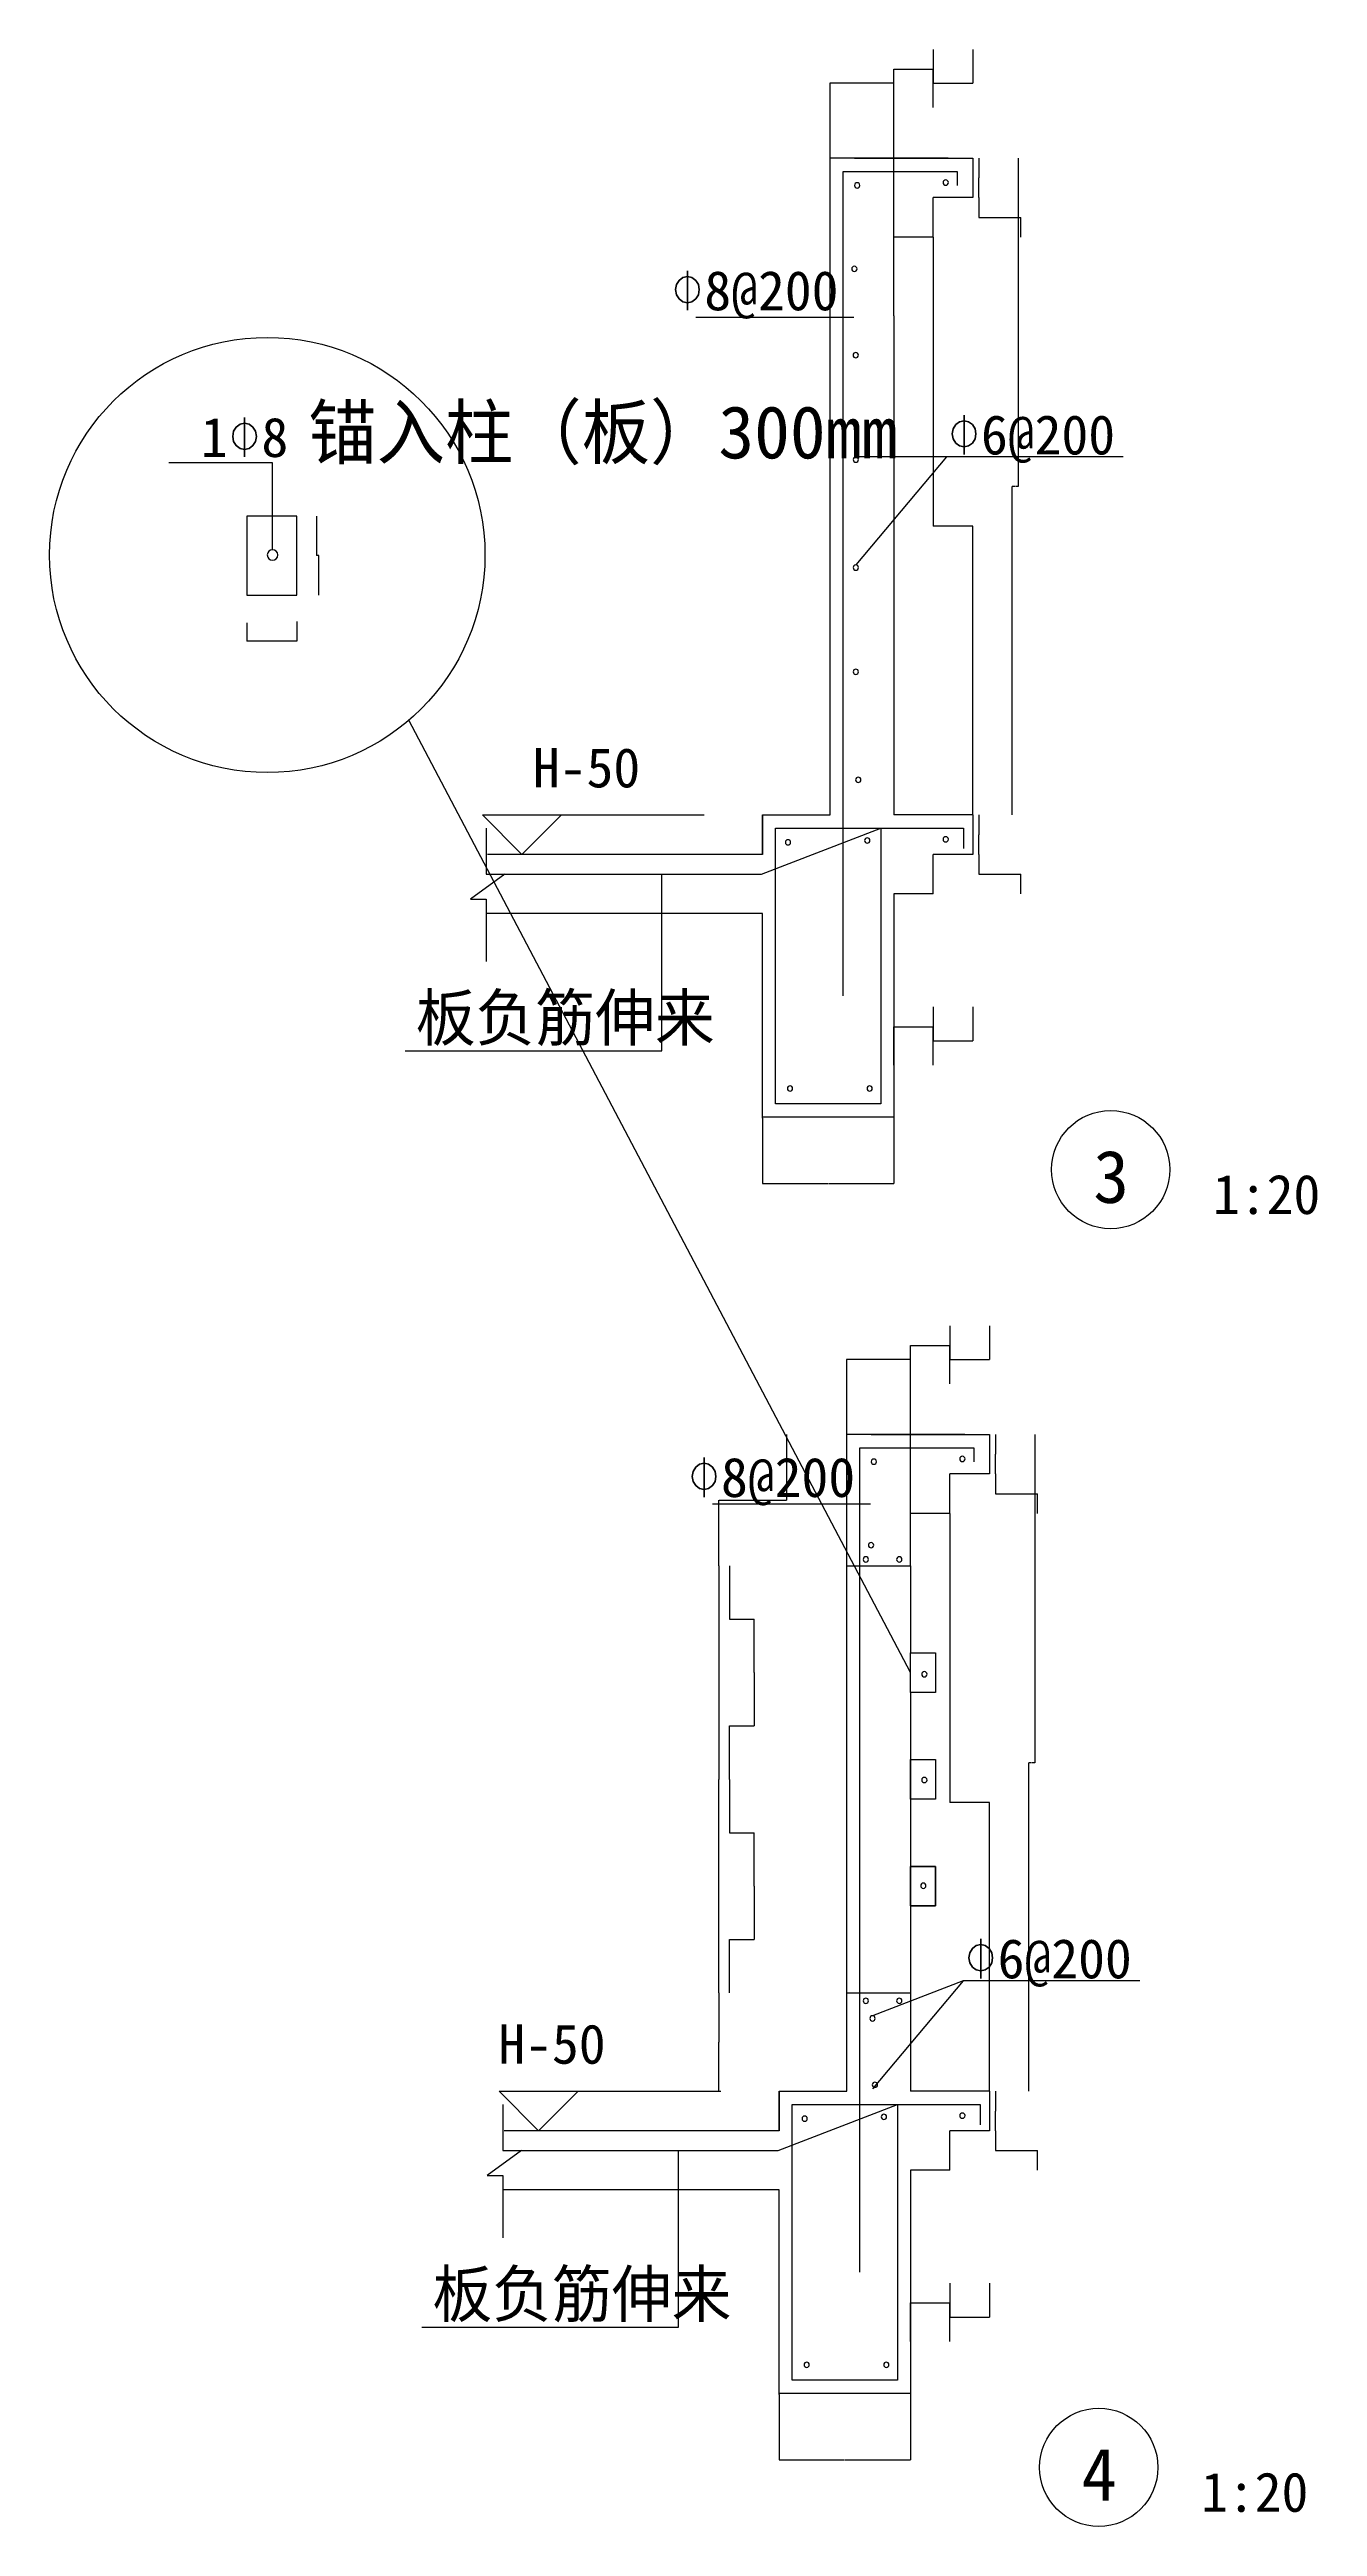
# Model space of a CAD drawing. Header units: metres. Extents: x 286036 to 295683, y 66648 to 85506.
import ezdxf

# ---------------------------------------------------------------- set-up
doc = ezdxf.new("R2010")
doc.units = ezdxf.units.M
for name, color, linetype in [('101', 253, 'Continuous'), ('6', 1, 'Continuous'), ('PUB_DIM', 3, 'Continuous'), ('TXT', 2, 'Continuous'), ('WALL', 7, 'Continuous')]:
    doc.layers.add(name, color=color, linetype=linetype)
doc.dimstyles.get("Standard").update_dxf_attribs({"dimtxt": 2.5, "dimasz": 2.5, "dimexe": 1.25, "dimexo": 0.625, "dimtad": 1, "dimcen": 2.5, "dimazin": 3, "dimtfac": 1, "dimtmove": 0, "dimatfit": 3})

# ---------------------------------------------------------------- blocks, each defined once
blk = doc.blocks.new('*D1')
for p, q in [((291643.88, 74961.16), (291643.88, 74461.16)), ((291129.68, 73961.16), (291129.68, 74461.16)), ((291129.93, 74461.16), (291385.28, 74461.16)), ((291388.28, 74461.16), (291643.63, 74461.16))]:
    blk.add_line(p, q)
at = {"layer": 'Defpoints'}
for p in [(291643.88, 74961.16), (291129.68, 74461.16), (291129.68, 73961.16)]:
    blk.add_point(p, dxfattribs=at)
at = {"layer": 'WALL', "insert": (291386.78, 74461.16), "char_height": 1, "attachment_point": 5}
blk.add_mtext('250', dxfattribs=at)
blk = doc.blocks.new('*D2')
for p, q in [((291129.68, 70711.16), (291129.68, 70336.16)), ((291129.43, 70336.16), (291129.18, 70336.16)), ((291129.68, 69961.16), (291129.68, 70336.16)), ((291129.68, 70336.16), (291129.68, 70336.16)), ((291129.93, 70336.16), (291130.18, 70336.16))]:
    blk.add_line(p, q)
at = {"layer": 'Defpoints'}
for p in [(291129.68, 70711.16), (291129.68, 70336.16), (291129.68, 69961.16)]:
    blk.add_point(p, dxfattribs=at)
at = {"layer": 'WALL', "insert": (291129.68, 70337.285), "char_height": 1, "attachment_point": 5}
blk.add_mtext('160', dxfattribs=at)
blk = doc.blocks.new('*D3')
for p, q in [((291129.68, 73961.16), (291129.68, 72336.16)), ((291129.43, 72336.16), (291129.18, 72336.16)), ((291129.68, 70711.16), (291129.68, 72336.16)), ((291129.68, 72336.16), (291129.68, 72336.16)), ((291129.93, 72336.16), (291130.18, 72336.16))]:
    blk.add_line(p, q)
at = {"layer": 'Defpoints'}
for p in [(291129.68, 73961.16), (291129.68, 72336.16), (291129.68, 70711.16)]:
    blk.add_point(p, dxfattribs=at)
at = {"layer": 'WALL', "insert": (291129.68, 72337.285), "char_height": 1, "attachment_point": 5}
blk.add_mtext('640', dxfattribs=at)
blk = doc.blocks.new('*D4')
for p, q in [((292887.28, 74361.16), (292887.28, 72161.16)), ((293035.78, 72161.16), (292887.03, 72161.16)), ((293187.53, 72161.16), (293038.78, 72161.16)), ((293187.28, 69961.16), (293187.28, 72161.16))]:
    blk.add_line(p, q)
at = {"layer": 'Defpoints'}
for p in [(292887.28, 74361.16), (293187.28, 72161.16), (293187.28, 69961.16)]:
    blk.add_point(p, dxfattribs=at)
at = {"layer": 'WALL', "insert": (293037.28, 72161.16), "char_height": 1, "attachment_point": 5}
blk.add_mtext('930', dxfattribs=at)
blk = doc.blocks.new('*D5')
for p, q in [((293533.66, 74961.16), (293533.66, 72461.16)), ((293508.47, 72461.16), (293487.03, 72461.16)), ((293487.28, 69961.16), (293487.28, 72461.16)), ((293533.91, 72461.16), (293512.47, 72461.16))]:
    blk.add_line(p, q)
at = {"layer": 'Defpoints'}
for p in [(293533.66, 74961.16), (293533.66, 72461.16), (293487.28, 69961.16)]:
    blk.add_point(p, dxfattribs=at)
at = {"layer": 'WALL', "insert": (293510.47, 72461.16), "char_height": 1, "attachment_point": 5}
blk.add_mtext('1050', dxfattribs=at)
blk = doc.blocks.new('*D6')
for p, q in [((293233.41, 69811.16), (293233.16, 69811.16)), ((293233.66, 69961.16), (293233.66, 69811.16)), ((293233.66, 69661.16), (293233.66, 69811.16)), ((293233.66, 69811.16), (293233.66, 69811.16)), ((293233.91, 69811.16), (293234.16, 69811.16))]:
    blk.add_line(p, q)
at = {"layer": 'Defpoints'}
for p in [(293233.66, 69961.16), (293233.66, 69811.16), (293233.66, 69661.16)]:
    blk.add_point(p, dxfattribs=at)
at = {"layer": '6', "insert": (293233.66, 69812.285), "char_height": 1, "attachment_point": 5}
blk.add_mtext('60', dxfattribs=at)
blk = doc.blocks.new('*D7')
for p, q in [((293233.66, 69661.16), (293233.66, 69511.16)), ((293233.91, 69511.16), (293392.495, 69511.16)), ((293394.495, 69511.16), (293553.08, 69511.16)), ((293553.33, 69361.16), (293553.33, 69511.16))]:
    blk.add_line(p, q)
at = {"layer": 'Defpoints'}
for p in [(293233.66, 69661.16), (293233.66, 69511.16), (293553.33, 69361.16)]:
    blk.add_point(p, dxfattribs=at)
at = {"layer": '6', "insert": (293393.495, 69511.16), "char_height": 1, "attachment_point": 5}
blk.add_mtext('60', dxfattribs=at)
blk = doc.blocks.new('*D8')
for p, q in [((291587.28, 67653.48), (291587.28, 67154.98)), ((292587.28, 67661.16), (292587.28, 67154.98)), ((291587.53, 67154.98), (292085.78, 67154.98)), ((292088.78, 67154.98), (292587.03, 67154.98))]:
    blk.add_line(p, q)
at = {"layer": 'Defpoints'}
for p in [(291587.28, 67653.48), (292587.28, 67661.16), (291587.28, 67154.98)]:
    blk.add_point(p, dxfattribs=at)
at = {"layer": '6', "insert": (292087.28, 67154.98), "char_height": 1, "attachment_point": 5}
blk.add_mtext('200', dxfattribs=at)
blk = doc.blocks.new('*D9')
for p, q in [((292887.28, 68499.63), (292887.28, 68242.65)), ((293187.28, 68499.63), (293187.28, 68242.65)), ((292887.53, 68242.65), (293036.28, 68242.65)), ((293038.28, 68242.65), (293187.03, 68242.65))]:
    blk.add_line(p, q)
at = {"layer": 'Defpoints'}
for p in [(292887.28, 68499.63), (293187.28, 68499.63), (292887.28, 68242.65)]:
    blk.add_point(p, dxfattribs=at)
at = {"layer": '6', "insert": (293037.28, 68242.65), "char_height": 1, "attachment_point": 5}
blk.add_mtext('60', dxfattribs=at)
blk = doc.blocks.new('*D10')
for p, q in [((292587.28, 68057.65), (292587.28, 68349.55)), ((292587.53, 68349.55), (292736.28, 68349.55)), ((292738.28, 68349.55), (292887.03, 68349.55)), ((292887.28, 68057.65), (292887.28, 68349.55))]:
    blk.add_line(p, q)
at = {"layer": 'Defpoints'}
for p in [(292587.28, 68349.55), (292587.28, 68057.65), (292887.28, 68057.65)]:
    blk.add_point(p, dxfattribs=at)
at = {"layer": '6', "insert": (292737.28, 68349.55), "char_height": 1, "attachment_point": 5}
blk.add_mtext('60', dxfattribs=at)
blk = doc.blocks.new('*D11')
for p, q in [((293233.66, 74961.16), (293233.66, 74811.16)), ((293233.41, 74811.16), (293233.16, 74811.16)), ((293233.66, 74661.16), (293233.66, 74811.16)), ((293233.66, 74811.16), (293233.66, 74811.16)), ((293233.91, 74811.16), (293234.16, 74811.16))]:
    blk.add_line(p, q)
at = {"layer": 'Defpoints'}
for p in [(293233.66, 74961.16), (293233.66, 74811.16), (293233.66, 74661.16)]:
    blk.add_point(p, dxfattribs=at)
at = {"layer": '6', "insert": (293233.66, 74812.285), "char_height": 1, "attachment_point": 5}
blk.add_mtext('60', dxfattribs=at)
blk = doc.blocks.new('*D12')
for p, q in [((293233.66, 74661.16), (293233.66, 74511.16)), ((293233.91, 74511.16), (293392.495, 74511.16)), ((293394.495, 74511.16), (293553.08, 74511.16)), ((293553.33, 74361.16), (293553.33, 74511.16))]:
    blk.add_line(p, q)
at = {"layer": 'Defpoints'}
for p in [(293233.66, 74661.16), (293233.66, 74511.16), (293553.33, 74361.16)]:
    blk.add_point(p, dxfattribs=at)
at = {"layer": '6', "insert": (293393.495, 74511.16), "char_height": 1, "attachment_point": 5}
blk.add_mtext('60', dxfattribs=at)
blk = doc.blocks.new('*D13')
for p, q in [((292343.38, 75531.75), (292101.23, 75531.75)), ((292101.48, 74361.16), (292101.48, 75531.75)), ((292587.53, 75531.75), (292345.38, 75531.75)), ((292587.28, 74361.16), (292587.28, 75531.75))]:
    blk.add_line(p, q)
at = {"layer": 'Defpoints'}
for p in [(292587.28, 75531.75), (292101.48, 74361.16), (292587.28, 74361.16)]:
    blk.add_point(p, dxfattribs=at)
at = {"layer": 'WALL', "insert": (292344.38, 75531.75), "char_height": 1, "attachment_point": 5}
blk.add_mtext('80', dxfattribs=at)
blk = doc.blocks.new('*D14')
for p, q in [((292587.28, 75346.74), (292587.28, 75638.64)), ((292587.53, 75638.64), (292736.28, 75638.64)), ((292738.28, 75638.64), (292887.03, 75638.64)), ((292887.28, 75346.74), (292887.28, 75638.64))]:
    blk.add_line(p, q)
at = {"layer": 'Defpoints'}
for p in [(292587.28, 75638.64), (292587.28, 75346.74), (292887.28, 75346.74)]:
    blk.add_point(p, dxfattribs=at)
at = {"layer": '6', "insert": (292737.28, 75638.64), "char_height": 1, "attachment_point": 5}
blk.add_mtext('60', dxfattribs=at)
blk = doc.blocks.new('*D15')
for p, q in [((292887.28, 75788.73), (292887.28, 75531.75)), ((293187.28, 75788.73), (293187.28, 75531.75)), ((292887.53, 75531.75), (293036.28, 75531.75)), ((293038.28, 75531.75), (293187.03, 75531.75))]:
    blk.add_line(p, q)
at = {"layer": 'Defpoints'}
for p in [(292887.28, 75788.73), (293187.28, 75788.73), (292887.28, 75531.75)]:
    blk.add_point(p, dxfattribs=at)
at = {"layer": '6', "insert": (293037.28, 75531.75), "char_height": 1, "attachment_point": 5}
blk.add_mtext('60', dxfattribs=at)
blk = doc.blocks.new('*D16')
for p, q in [((291398.68, 73148.66), (291398.68, 72742.41)), ((291209.54, 72336.16), (291209.54, 72742.41)), ((291209.79, 72742.41), (291302.61, 72742.41)), ((291305.61, 72742.41), (291398.43, 72742.41))]:
    blk.add_line(p, q)
at = {"layer": 'Defpoints'}
for p in [(291398.68, 73148.66), (291209.54, 72742.41), (291209.54, 72336.16)]:
    blk.add_point(p, dxfattribs=at)
at = {"layer": 'WALL', "insert": (291304.11, 72742.41), "char_height": 1, "attachment_point": 5}
blk.add_mtext('160', dxfattribs=at)
blk = doc.blocks.new('*D17')
for p, q in [((291209.54, 72336.16), (291209.54, 71929.91)), ((291209.79, 71929.91), (291302.61, 71929.91)), ((291305.61, 71929.91), (291398.43, 71929.91)), ((291398.68, 71523.66), (291398.68, 71929.91))]:
    blk.add_line(p, q)
at = {"layer": 'Defpoints'}
for p in [(291209.54, 72336.16), (291209.54, 71929.91), (291398.68, 71523.66)]:
    blk.add_point(p, dxfattribs=at)
at = {"layer": 'WALL', "insert": (291304.11, 71929.91), "char_height": 1, "attachment_point": 5}
blk.add_mtext('160', dxfattribs=at)
blk = doc.blocks.new('*D18')
for p, q in [((291398.68, 71523.66), (291398.68, 71117.41)), ((291209.54, 70711.16), (291209.54, 71117.41)), ((291209.79, 71117.41), (291302.61, 71117.41)), ((291305.61, 71117.41), (291398.43, 71117.41))]:
    blk.add_line(p, q)
at = {"layer": 'Defpoints'}
for p in [(291398.68, 71523.66), (291209.54, 71117.41), (291209.54, 70711.16)]:
    blk.add_point(p, dxfattribs=at)
at = {"layer": 'WALL', "insert": (291304.11, 71117.41), "char_height": 1, "attachment_point": 5}
blk.add_mtext('160', dxfattribs=at)
blk = doc.blocks.new('*D19')
for p, q in [((291209.54, 73961.16), (291209.54, 73554.91)), ((291209.79, 73554.91), (291302.61, 73554.91)), ((291305.61, 73554.91), (291398.43, 73554.91)), ((291398.68, 73148.66), (291398.68, 73554.91))]:
    blk.add_line(p, q)
at = {"layer": 'Defpoints'}
for p in [(291209.54, 73961.16), (291209.54, 73554.91), (291398.68, 73148.66)]:
    blk.add_point(p, dxfattribs=at)
at = {"layer": 'WALL', "insert": (291304.11, 73554.91), "char_height": 1, "attachment_point": 5}
blk.add_mtext('160', dxfattribs=at)
blk = doc.blocks.new('*D20')
for p, q in [((288067.96, 81952.83), (288067.96, 81652.83)), ((288075.45, 81652.83), (288067.71, 81652.83)), ((288085.19, 81652.83), (288077.45, 81652.83)), ((288084.94, 81352.83), (288084.94, 81652.83))]:
    blk.add_line(p, q)
at = {"layer": 'Defpoints'}
for p in [(288067.96, 81952.83), (288084.94, 81652.83), (288084.94, 81352.83)]:
    blk.add_point(p, dxfattribs=at)
at = {"layer": 'WALL', "insert": (288076.45, 81652.83), "char_height": 1, "attachment_point": 5}
blk.add_mtext('80', dxfattribs=at)
blk = doc.blocks.new('*D21')
for p, q in [((287538.32, 81142.25), (287538.32, 81002.33)), ((287916.61, 81150.73), (287916.61, 81002.33)), ((287726.465, 81002.33), (287538.07, 81002.33)), ((287916.86, 81002.33), (287728.465, 81002.33))]:
    blk.add_line(p, q)
at = {"layer": 'Defpoints'}
for p in [(287538.32, 81142.25), (287916.61, 81150.73), (287916.61, 81002.33)]:
    blk.add_point(p, dxfattribs=at)
at = {"layer": 'WALL', "insert": (287727.465, 81002.33), "char_height": 1, "attachment_point": 5}
blk.add_mtext('40', dxfattribs=at)
blk = doc.blocks.new('*D22')
for p, q in [((293406.82, 84678.22), (293406.82, 82178.22)), ((293381.63, 82178.22), (293360.19, 82178.22)), ((293360.44, 79678.22), (293360.44, 82178.22)), ((293407.07, 82178.22), (293385.63, 82178.22))]:
    blk.add_line(p, q)
at = {"layer": 'Defpoints'}
for p in [(293406.82, 84678.22), (293406.82, 82178.22), (293360.44, 79678.22)]:
    blk.add_point(p, dxfattribs=at)
at = {"layer": 'WALL', "insert": (293383.63, 82178.22), "char_height": 1, "attachment_point": 5}
blk.add_mtext('1050', dxfattribs=at)
blk = doc.blocks.new('*D23')
for p, q in [((292760.44, 84078.22), (292760.44, 81878.22)), ((292908.94, 81878.22), (292760.19, 81878.22)), ((293060.69, 81878.22), (292911.94, 81878.22)), ((293060.44, 79678.22), (293060.44, 81878.22))]:
    blk.add_line(p, q)
at = {"layer": 'Defpoints'}
for p in [(292760.44, 84078.22), (293060.44, 81878.22), (293060.44, 79678.22)]:
    blk.add_point(p, dxfattribs=at)
at = {"layer": 'WALL', "insert": (292910.44, 81878.22), "char_height": 1, "attachment_point": 5}
blk.add_mtext('930', dxfattribs=at)
blk = doc.blocks.new('*D24')
for p, q in [((293106.82, 79678.22), (293106.82, 79528.22)), ((293106.57, 79528.22), (293106.32, 79528.22)), ((293106.82, 79378.22), (293106.82, 79528.22)), ((293106.82, 79528.22), (293106.82, 79528.22)), ((293107.07, 79528.22), (293107.32, 79528.22))]:
    blk.add_line(p, q)
at = {"layer": 'Defpoints'}
for p in [(293106.82, 79678.22), (293106.82, 79528.22), (293106.82, 79378.22)]:
    blk.add_point(p, dxfattribs=at)
at = {"layer": '6', "insert": (293106.82, 79529.345), "char_height": 1, "attachment_point": 5}
blk.add_mtext('60', dxfattribs=at)
blk = doc.blocks.new('*D25')
for p, q in [((293106.82, 79378.22), (293106.82, 79228.22)), ((293107.07, 79228.22), (293265.66, 79228.22)), ((293267.66, 79228.22), (293426.25, 79228.22)), ((293426.5, 79078.22), (293426.5, 79228.22))]:
    blk.add_line(p, q)
at = {"layer": 'Defpoints'}
for p in [(293106.82, 79378.22), (293106.82, 79228.22), (293426.5, 79078.22)]:
    blk.add_point(p, dxfattribs=at)
at = {"layer": '6', "insert": (293266.66, 79228.22), "char_height": 1, "attachment_point": 5}
blk.add_mtext('60', dxfattribs=at)
blk = doc.blocks.new('*D26')
for p, q in [((291460.44, 77370.54), (291460.44, 76872.04)), ((292460.44, 77378.22), (292460.44, 76872.04)), ((291460.69, 76872.04), (291958.94, 76872.04)), ((291961.94, 76872.04), (292460.19, 76872.04))]:
    blk.add_line(p, q)
at = {"layer": 'Defpoints'}
for p in [(291460.44, 77370.54), (292460.44, 77378.22), (291460.44, 76872.04)]:
    blk.add_point(p, dxfattribs=at)
at = {"layer": '6', "insert": (291960.44, 76872.04), "char_height": 1, "attachment_point": 5}
blk.add_mtext('200', dxfattribs=at)
blk = doc.blocks.new('*D27')
for p, q in [((292460.44, 77774.71), (292460.44, 78066.6)), ((292460.69, 78066.6), (292609.44, 78066.6)), ((292611.44, 78066.6), (292760.19, 78066.6)), ((292760.44, 77774.71), (292760.44, 78066.6))]:
    blk.add_line(p, q)
at = {"layer": 'Defpoints'}
for p in [(292460.44, 78066.6), (292460.44, 77774.71), (292760.44, 77774.71)]:
    blk.add_point(p, dxfattribs=at)
at = {"layer": '6', "insert": (292610.44, 78066.6), "char_height": 1, "attachment_point": 5}
blk.add_mtext('60', dxfattribs=at)
blk = doc.blocks.new('*D28')
for p, q in [((292760.44, 78216.69), (292760.44, 77959.71)), ((293060.44, 78216.69), (293060.44, 77959.71)), ((292760.69, 77959.71), (292909.44, 77959.71)), ((292911.44, 77959.71), (293060.19, 77959.71))]:
    blk.add_line(p, q)
at = {"layer": 'Defpoints'}
for p in [(292760.44, 78216.69), (293060.44, 78216.69), (292760.44, 77959.71)]:
    blk.add_point(p, dxfattribs=at)
at = {"layer": '6', "insert": (292910.44, 77959.71), "char_height": 1, "attachment_point": 5}
blk.add_mtext('60', dxfattribs=at)
blk = doc.blocks.new('*D29')
for p, q in [((293106.82, 84678.22), (293106.82, 84528.22)), ((293106.57, 84528.22), (293106.32, 84528.22)), ((293106.82, 84378.22), (293106.82, 84528.22)), ((293106.82, 84528.22), (293106.82, 84528.22)), ((293107.07, 84528.22), (293107.32, 84528.22))]:
    blk.add_line(p, q)
at = {"layer": 'Defpoints'}
for p in [(293106.82, 84678.22), (293106.82, 84528.22), (293106.82, 84378.22)]:
    blk.add_point(p, dxfattribs=at)
at = {"layer": '6', "insert": (293106.82, 84529.345), "char_height": 1, "attachment_point": 5}
blk.add_mtext('60', dxfattribs=at)
blk = doc.blocks.new('*D30')
for p, q in [((293106.82, 84378.22), (293106.82, 84228.22)), ((293107.07, 84228.22), (293265.66, 84228.22)), ((293267.66, 84228.22), (293426.25, 84228.22)), ((293426.5, 84078.22), (293426.5, 84228.22))]:
    blk.add_line(p, q)
at = {"layer": 'Defpoints'}
for p in [(293106.82, 84378.22), (293106.82, 84228.22), (293426.5, 84078.22)]:
    blk.add_point(p, dxfattribs=at)
at = {"layer": '6', "insert": (293266.66, 84228.22), "char_height": 1, "attachment_point": 5}
blk.add_mtext('60', dxfattribs=at)
blk = doc.blocks.new('*D31')
for p, q in [((292216.54, 85248.8), (291974.39, 85248.8)), ((291974.64, 84078.22), (291974.64, 85248.8)), ((292460.69, 85248.8), (292218.54, 85248.8)), ((292460.44, 84078.22), (292460.44, 85248.8))]:
    blk.add_line(p, q)
at = {"layer": 'Defpoints'}
for p in [(292460.44, 85248.8), (291974.64, 84078.22), (292460.44, 84078.22)]:
    blk.add_point(p, dxfattribs=at)
at = {"layer": 'WALL', "insert": (292217.54, 85248.8), "char_height": 1, "attachment_point": 5}
blk.add_mtext('80', dxfattribs=at)
blk = doc.blocks.new('*D32')
for p, q in [((292760.44, 85505.79), (292760.44, 85248.8)), ((293060.44, 85505.79), (293060.44, 85248.8)), ((292760.69, 85248.8), (292909.44, 85248.8)), ((292911.44, 85248.8), (293060.19, 85248.8))]:
    blk.add_line(p, q)
at = {"layer": 'Defpoints'}
for p in [(292760.44, 85505.79), (293060.44, 85505.79), (292760.44, 85248.8)]:
    blk.add_point(p, dxfattribs=at)
at = {"layer": '6', "insert": (292910.44, 85248.8), "char_height": 1, "attachment_point": 5}
blk.add_mtext('60', dxfattribs=at)
blk = doc.blocks.new('*D33')
for p, q in [((292460.44, 85063.8), (292460.44, 85355.7)), ((292460.69, 85355.7), (292609.44, 85355.7)), ((292611.44, 85355.7), (292760.19, 85355.7)), ((292760.44, 85063.8), (292760.44, 85355.7))]:
    blk.add_line(p, q)
at = {"layer": 'Defpoints'}
for p in [(292460.44, 85355.7), (292460.44, 85063.8), (292760.44, 85063.8)]:
    blk.add_point(p, dxfattribs=at)
at = {"layer": '6', "insert": (292610.44, 85355.7), "char_height": 1, "attachment_point": 5}
blk.add_mtext('60', dxfattribs=at)

msp = doc.modelspace()

# ---------------------------------------------------------------- linework, layer by layer
at = {"layer": '101'}
for centre in [(294110.18, 76978.33), (294019.5, 67098.25)]:
    msp.add_circle(centre, 450, dxfattribs=at)
at = {"layer": '6'}
for points in [[(292074.99, 78301.39), (292074.99, 84577.71), (292942.75, 84577.71), (292942.75, 84471.73)], [(289358.38, 79228.08), (291452.52, 79228.08), (292360.44, 79578.22), (292991.2, 79578.22), (292991.2, 79424.09)], [(292201.82, 73957.54), (292201.82, 74860.65), (293069.58, 74860.65), (293069.58, 74754.67)], [(292201.82, 70711.16), (292201.82, 73957.54)], [(292201.82, 68584.33), (292201.82, 70711.16)], [(289485.21, 69511.02), (291579.36, 69511.02), (292487.28, 69861.16), (293118.03, 69861.16), (293118.03, 69707.03)]]:
    msp.add_lwpolyline(points, dxfattribs=at)
for points in [[(292160.91, 84471.73, 1), (292201.16, 84471.73, 1)], [(292834.68, 84492.93, 1), (292874.93, 84492.93, 1)], [(292139.7, 83835.89, 1), (292179.95, 83835.89, 1)], [(292150.3, 83178.85, 1), (292190.55, 83178.85, 1)], [(292150.87, 82384.05, 1), (292191.12, 82384.05, 1)], [(287692.71, 81657.7, 1), (287773.21, 81657.7, 1)], [(292150.87, 81561.59, 1), (292191.12, 81561.59, 1)], [(292150.87, 80768.51, 1), (292191.12, 80768.51, 1)], [(292169.42, 79946.05, 1), (292209.67, 79946.05, 1)], [(291634.69, 79469.89, 1), (291674.69, 79469.89, 1)], [(292238.07, 79483.94, 1), (292278.07, 79483.94, 1)], [(292834.68, 79492.93, 1), (292874.93, 79492.93, 1)], [(291650.32, 77596.02, 1), (291690.32, 77596.02, 1)], [(292256.02, 77596.02, 1), (292296.02, 77596.02, 1)], [(292287.74, 74754.67, 1), (292327.99, 74754.67, 1)], [(292961.51, 74775.87, 1), (293001.76, 74775.87, 1)], [(292266.53, 74118.83, 1), (292306.78, 74118.83, 1)], [(292226.76, 74010.53, 1), (292267.01, 74010.53, 1)], [(292481.48, 74010.53, 1), (292521.73, 74010.53, 1)], [(292672.86, 73136.3, 1), (292713.11, 73136.3, 1)], [(292672.86, 72331.2, 1), (292713.11, 72331.2, 1)], [(292664.47, 71526.09, 1), (292704.72, 71526.09, 1)], [(292226.76, 70650.33, 1), (292267.01, 70650.33, 1)], [(292277.7, 70516.11, 1), (292317.95, 70516.11, 1)], [(292481.48, 70650.33, 1), (292521.73, 70650.33, 1)], [(292296.25, 70010.49, 1), (292336.5, 70010.49, 1)], [(292364.91, 69766.88, 1), (292404.91, 69766.88, 1)], [(292961.51, 69775.87, 1), (293001.76, 69775.87, 1)], [(291761.52, 69752.83, 1), (291801.52, 69752.83, 1)], [(291777.16, 67878.96, 1), (291817.16, 67878.96, 1)], [(292382.86, 67878.96, 1), (292422.86, 67878.96, 1)]]:
    msp.add_lwpolyline(points, format="xyb", close=True, dxfattribs=at)
for points in [[(291560.44, 79578.22), (292360.44, 79578.22), (292360.44, 78678.22), (292360.44, 78178.22), (292360.44, 77478.22), (291560.44, 77478.22)], [(291687.28, 69861.16), (292487.28, 69861.16), (292487.28, 68961.16), (292487.28, 68461.16), (292487.28, 67761.16), (291687.28, 67761.16)]]:
    msp.add_lwpolyline(points, close=True, dxfattribs=at)
at = {"layer": 'PUB_DIM'}
for p, q in [((289330.62, 79678.22), (289930.62, 79678.22)), ((289630.62, 79378.22), (289330.62, 79678.22)), ((289930.62, 79678.22), (289630.62, 79378.22)), ((289930.62, 79678.22), (291015.83, 79678.22)), ((289457.45, 69961.16), (290057.45, 69961.16)), ((289757.45, 69661.16), (289457.45, 69961.16)), ((290057.45, 69961.16), (289757.45, 69661.16)), ((290057.45, 69961.16), (291142.67, 69961.16))]:
    msp.add_line(p, q, dxfattribs=at)
at = {"layer": 'WALL'}
for p, q in [((291974.64, 79678.22), (291974.64, 84678.22)), ((292374.64, 84678.22), (291974.64, 84678.22)), ((292160.44, 84678.22), (293060.44, 84678.22)), ((292874.64, 84678.22), (292374.64, 84678.22)), ((293060.44, 84678.22), (293060.44, 84378.22)), ((292760.44, 84078.22), (292760.44, 84378.22)), ((293060.44, 84378.22), (292760.44, 84378.22)), ((292760.44, 84078.22), (292460.44, 84078.22)), ((292460.44, 83478.22), (292460.44, 84078.22)), ((292156.04, 83465.76), (290954.51, 83465.76)), ((292460.44, 83478.22), (292460.44, 79678.22)), ((287732.96, 82358.85), (286942.69, 82358.85)), ((287732.96, 81697.95), (287732.96, 82358.85)), ((292861.19, 82405.21), (292170.99, 81581.72)), ((292861.19, 82405.21), (292195.09, 82405.21)), ((294206.14, 82405.21), (292861.19, 82405.21)), ((292587.28, 73148.66), (288770.39, 80399.77)), ((291460.44, 79378.22), (291460.44, 79678.22)), ((291460.44, 79678.22), (291460.44, 79378.22)), ((291460.44, 79678.22), (291974.64, 79678.22)), ((293060.44, 79678.22), (292460.44, 79678.22)), ((293060.44, 79678.22), (293060.44, 79378.22)), ((293060.44, 79678.22), (293060.44, 79378.22)), ((289358.38, 79577), (289358.38, 79228.08)), ((289501.21, 79228.08), (289239.35, 79037.76)), ((289358.38, 79228.08), (289501.21, 79228.08)), ((291460.44, 79378.22), (289367.76, 79378.22)), ((290695.49, 77883.39), (290695.49, 79228.08)), ((292760.44, 79078.22), (292760.44, 79378.22)), ((293060.44, 79378.22), (292760.44, 79378.22)), ((289239.35, 79037.76), (289358.38, 79037.76)), ((289358.38, 79037.76), (289358.38, 78561.97)), ((292760.44, 79078.22), (292460.44, 79078.22)), ((292460.44, 79078.22), (292460.44, 78178.22)), ((291460.44, 78928.22), (289358.38, 78928.22)), ((291460.44, 77370.54), (291460.44, 78928.22)), ((288741.27, 77883.39), (290695.49, 77883.39)), ((292282.88, 74430.99), (291081.34, 74430.99)), ((292101.48, 70711.16), (292101.48, 73961.16)), ((292587.28, 73961.16), (292587.28, 73298.66)), ((292587.28, 72998.66), (292587.28, 70711.16)), ((292988.02, 70803.43), (292297.83, 69979.94)), ((292988.02, 70803.43), (292297.83, 70536.23)), ((294332.98, 70803.43), (292988.02, 70803.43)), ((289485.21, 69859.94), (289485.21, 69511.02)), ((291587.28, 69961.16), (291587.28, 69661.16)), ((293187.28, 69961.16), (293187.28, 69661.16)), ((289628.05, 69511.02), (289366.19, 69320.71)), ((289485.21, 69511.02), (289628.05, 69511.02)), ((290822.32, 68166.33), (290822.32, 69511.02)), ((289366.19, 69320.71), (289485.21, 69320.71)), ((289485.21, 69320.71), (289485.21, 68844.91)), ((288868.11, 68166.33), (290822.32, 68166.33))]:
    msp.add_line(p, q, dxfattribs=at)
for points in [[(287538.32, 81952.83), (287538.32, 81352.83)], [(287538.32, 81352.83), (287916.61, 81352.83), (287916.61, 81952.83), (287538.32, 81952.83)], [(292460.44, 78178.22), (292460.44, 77378.22), (291460.44, 77378.22)], [(292501.48, 74961.16), (292101.48, 74961.16)], [(292101.48, 73961.16), (292101.48, 74961.16)], [(292287.28, 74961.16), (293187.28, 74961.16)], [(293001.48, 74961.16), (292501.48, 74961.16)], [(293187.28, 74961.16), (293187.28, 74661.16)], [(293187.28, 74661.16), (292887.28, 74661.16)], [(292887.28, 74361.16), (292887.28, 74661.16)], [(292887.28, 74361.16), (292587.28, 74361.16)], [(292587.28, 73961.16), (292587.28, 74361.16)], [(292101.48, 73961.16), (292587.28, 73961.16)], [(292587.28, 73961.16), (292587.28, 73961.16)], [(292587.28, 72486.16), (292776.42, 72486.16), (292776.42, 72186.16), (292587.28, 72186.16)], [(292587.28, 71373.66), (292776.42, 71373.66), (292776.42, 71673.66), (292587.28, 71673.66)], [(292101.48, 69961.16), (292101.48, 70711.16)], [(292101.48, 70711.16), (292587.28, 70711.16)], [(292587.28, 70711.16), (292587.28, 69961.16)], [(291587.28, 69961.16), (292101.48, 69961.16)], [(291587.28, 69661.16), (291587.28, 69961.16)], [(293187.28, 69961.16), (292587.28, 69961.16)], [(293187.28, 69961.16), (293187.28, 69661.16)], [(291587.28, 69661.16), (289494.6, 69661.16)], [(293187.28, 69661.16), (292887.28, 69661.16)], [(292887.28, 69361.16), (292887.28, 69661.16)], [(291587.28, 69211.16), (289485.21, 69211.16)], [(291587.28, 67653.48), (291587.28, 69211.16)], [(292587.28, 69361.16), (292587.28, 68461.16)], [(292887.28, 69361.16), (292587.28, 69361.16)], [(292587.28, 68461.16), (292587.28, 67661.16), (291587.28, 67661.16)]]:
    msp.add_lwpolyline(points, dxfattribs=at)
for points in [[(292587.28, 73298.66), (292776.42, 73298.66), (292776.42, 72998.66), (292587.28, 72998.66)], [(292587.28, 72486.16), (292776.42, 72486.16), (292776.42, 72186.16), (292587.28, 72186.16)], [(292587.28, 71673.66), (292776.42, 71673.66), (292776.42, 71373.66), (292587.28, 71373.66)]]:
    msp.add_lwpolyline(points, close=True, dxfattribs=at)
msp.add_circle((287692.71, 81657.76), 1656.49, dxfattribs=at)

# ---------------------------------------------------------------- texts
at = {"layer": '101'}
for s, p in [('3', (293977.76, 76724.62)), ('4', (293887.08, 66844.54))]:
    msp.add_text(s, height=400, dxfattribs=at).set_placement(p)
at = {"layer": '6'}
for s, height, p in [('锚入柱（板）300mm', 400, (288005.11, 82392.91)), ('1:20', 300, (294888.59, 76640.11)), ('1:20', 300, (294797.91, 66760.03))]:
    msp.add_text(s, height=height, dxfattribs=at).set_placement(p)
at = {"layer": 'PUB_DIM'}
for p in [(289713.83, 79888.22), (289450.86, 70171.16)]:
    msp.add_text('H-50', height=300, dxfattribs=at).set_placement(p)
at = {"layer": 'TXT'}
for p in [(288822.26, 77960.11), (288949.1, 68243.05)]:
    msp.add_text('板负筋伸来', height=350, dxfattribs=at).set_placement(p)
at = {"layer": 'WALL'}
for s, p in [('%%1308@200', (290761.38, 83520.56)), ('1%%1308', (287187.23, 82403.71)), ('%%1306@200', (292866.11, 82422.85)), ('%%1308@200', (290888.21, 74485.78)), ('%%1306@200', (292992.95, 70821.07))]:
    msp.add_text(s, height=300, dxfattribs=at).set_placement(p)

# ---------------------------------------------------------------- dimensions: what is measured, and where the dimension line sits
at = {"layer": '6'}
for base, p1, p2, text, picture, middle in [((292760.44, 85248.8), (292760.44, 85505.79), (293060.44, 85505.79), '60', '*D32', (292910.44, 85248.8)), ((292460.44, 85355.7), (292460.44, 85063.8), (292760.44, 85063.8), '60', '*D33', (292610.44, 85355.7)), ((293106.82, 84528.22), (293106.82, 84678.22), (293106.82, 84378.22), '60', '*D29', (293106.82, 84529.345)), ((293106.82, 84228.22), (293106.82, 84378.22), (293426.5, 84078.22), '60', '*D30', (293266.66, 84228.22)), ((293106.82, 79528.22), (293106.82, 79678.22), (293106.82, 79378.22), '60', '*D24', (293106.82, 79529.345)), ((293106.82, 79228.22), (293106.82, 79378.22), (293426.5, 79078.22), '60', '*D25', (293266.66, 79228.22)), ((292760.44, 77959.71), (292760.44, 78216.69), (293060.44, 78216.69), '60', '*D28', (292910.44, 77959.71)), ((292460.44, 78066.6), (292460.44, 77774.71), (292760.44, 77774.71), '60', '*D27', (292610.44, 78066.6)), ((291460.44, 76872.04), (291460.44, 77370.54), (292460.44, 77378.22), '200', '*D26', (291960.44, 76872.04)), ((292587.28, 75638.64), (292587.28, 75346.74), (292887.28, 75346.74), '60', '*D14', (292737.28, 75638.64)), ((292887.28, 75531.75), (292887.28, 75788.73), (293187.28, 75788.73), '60', '*D15', (293037.28, 75531.75)), ((293233.66, 74811.16), (293233.66, 74961.16), (293233.66, 74661.16), '60', '*D11', (293233.66, 74812.285)), ((293233.66, 74511.16), (293233.66, 74661.16), (293553.33, 74361.16), '60', '*D12', (293393.495, 74511.16)), ((293233.66, 69811.16), (293233.66, 69961.16), (293233.66, 69661.16), '60', '*D6', (293233.66, 69812.285)), ((293233.66, 69511.16), (293233.66, 69661.16), (293553.33, 69361.16), '60', '*D7', (293393.495, 69511.16)), ((292887.28, 68242.65), (292887.28, 68499.63), (293187.28, 68499.63), '60', '*D9', (293037.28, 68242.65)), ((292587.28, 68349.55), (292587.28, 68057.65), (292887.28, 68057.65), '60', '*D10', (292737.28, 68349.55)), ((291587.28, 67154.98), (291587.28, 67653.48), (292587.28, 67661.16), '200', '*D8', (292087.28, 67154.98))]:
    dim = msp.add_linear_dim(base=base, p1=p1, p2=p2, text=text, dimstyle='Standard', dxfattribs=at)
    dim.commit()
    dim.dimension.update_dxf_attribs({"geometry": picture, "text_midpoint": middle})
at = {"layer": 'WALL'}
for base, p1, p2, text, picture, middle in [((292460.44, 85248.8), (292460.44, 84078.22), (291974.64, 84078.22), '80', '*D31', (292217.54, 85248.8)), ((293406.82, 82178.22), (293406.82, 84678.22), (293360.44, 79678.22), '1050', '*D22', (293383.63, 82178.22)), ((293060.44, 81878.22), (293060.44, 79678.22), (292760.44, 84078.22), '930', '*D23', (292910.44, 81878.22)), ((288084.94, 81652.83), (288084.94, 81352.83), (288067.96, 81952.83), '80', '*D20', (288076.45, 81652.83)), ((287916.61, 81002.33), (287916.61, 81150.73), (287538.32, 81142.25), '40', '*D21', (287727.465, 81002.33)), ((292587.28, 75531.75), (292587.28, 74361.16), (292101.48, 74361.16), '80', '*D13', (292344.38, 75531.75)), ((291129.68, 74461.16), (291129.68, 73961.16), (291643.88, 74961.16), '250', '*D1', (291386.78, 74461.16)), ((293533.66, 72461.16), (293533.66, 74961.16), (293487.28, 69961.16), '1050', '*D5', (293510.47, 72461.16)), ((293187.28, 72161.16), (293187.28, 69961.16), (292887.28, 74361.16), '930', '*D4', (293037.28, 72161.16)), ((291129.68, 72336.16), (291129.68, 73961.16), (291129.68, 70711.16), '640', '*D3', (291129.68, 72337.285)), ((291209.54, 73554.91), (291209.54, 73961.16), (291398.68, 73148.66), '160', '*D19', (291304.11, 73554.91)), ((291209.54, 72742.41), (291209.54, 72336.16), (291398.68, 73148.66), '160', '*D16', (291304.11, 72742.41)), ((291209.54, 71929.91), (291209.54, 72336.16), (291398.68, 71523.66), '160', '*D17', (291304.11, 71929.91)), ((291209.54, 71117.41), (291209.54, 70711.16), (291398.68, 71523.66), '160', '*D18', (291304.11, 71117.41)), ((291129.68, 70336.16), (291129.68, 70711.16), (291129.68, 69961.16), '160', '*D2', (291129.68, 70337.285))]:
    dim = msp.add_linear_dim(base=base, p1=p1, p2=p2, text=text, dimstyle='Standard', dxfattribs=at)
    dim.commit()
    dim.dimension.update_dxf_attribs({"geometry": picture, "text_midpoint": middle})

doc.saveas('drawing.dxf')
